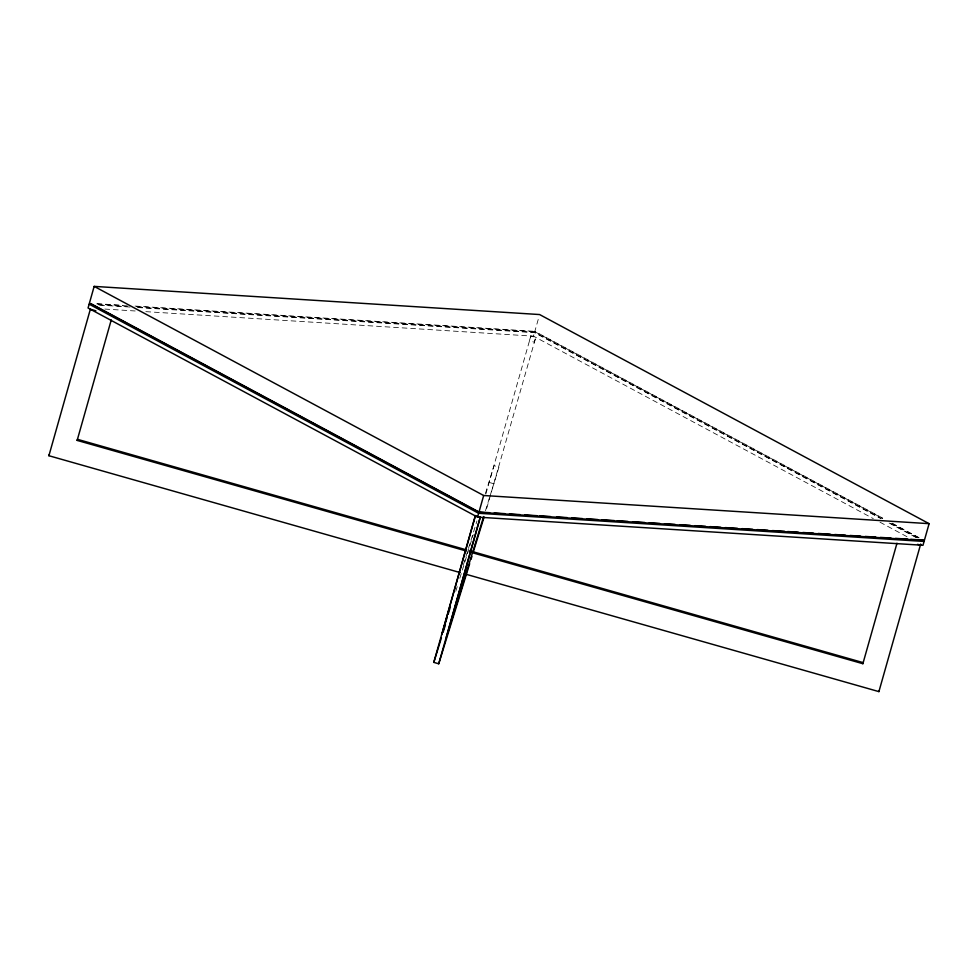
<?xml version="1.0" encoding="UTF-8"?>
<svg xmlns="http://www.w3.org/2000/svg" width="978" height="978" viewBox="0 0 978 978"><rect width="100%" height="100%" fill="white"/><g stroke="black" fill="none" stroke-linecap="round" stroke-linejoin="round"><path stroke-width="0.73" stroke-dasharray="4.89 3.67" d="M136.419 306.481L534.746 331.664L533.487 336.163L873.293 518.609M485.821 494.098L530.858 336.004L535.785 337.398L485.809 511.457M882.706 518.132L534.844 331.359L539.208 315.955M530.858 336.004L529.379 340.796L534.294 342.202L535.785 337.398M463.45 564.648L476.946 520.981M485.491 493.328L494.037 465.675L498.963 467.081L489.966 496.188M455.785 591.299L457.57 585.492M459.819 578.242L473.266 534.721M485.467 510.736L489.513 497.643M97.018 303.681L122.861 305.307M135.025 306.077L534.844 331.359M96.895 303.975L127.299 305.894M98.265 304.733L127.152 306.554M137.788 307.239L534.575 332.324L881.092 518.377M99.658 305.124L130.062 307.055M137.666 307.532L534.477 332.63L881.044 518.695M104.78 309.06L135.184 310.98M145.832 311.652L533.487 336.163M489.403 482.496L494.33 483.89M892.107 523.181L918.965 537.607M534.746 331.664L882.657 518.45M892.058 523.499L918.917 537.924M890.493 523.413L917.352 537.839M889.1 523.022L917.303 538.169M880.004 522.215L909.552 538.083"/><path stroke-width="1.47" d="M489.648 512.692L479.012 512.02L90.807 303.596L89.145 304.158L88.057 307.997L477.557 517.117L922.987 545.284L924.076 541.445L922.951 540.088L910.787 539.318M94.169 286.383L89.414 303.192L478.914 512.313L924.344 540.492L929.1 523.67L539.599 314.549L94.169 286.383L483.67 495.504L929.1 523.67M460.235 572.619L48.9 455.724L90.355 309.231L95.893 310.808M466.347 551.017L77.152 440.406L111.247 319.928M433.804 662.375L475.259 515.895L480.186 517.289L438.731 663.781L433.804 662.375L441.433 637.717M441.824 634.502L475.491 515.504M477.557 517.117L479.012 512.02M478.743 512.973L483.67 495.504M480.418 516.897L446.323 637.363L483.67 516.567M469.281 551.849L862.877 663.707L896.973 543.242M466.103 574.294L878.904 691.617L920.689 544.061L920.359 545.125L917.596 544.343M922.682 541.054L922.951 540.088M48.9 455.724L49.23 454.66M77.152 440.406L77.482 439.33L466.677 549.942M441.86 634.514L447.252 617.045M448.156 614.135L450.406 606.861M443.23 631.91L445.467 624.661M438.731 663.781L469.672 563.683M471.017 559.33L471.909 556.421M473.254 552.069L484.012 517.252M862.877 663.707L863.207 662.644L469.611 550.785M878.904 691.617L879.234 690.554M494.208 512.973L504.856 513.646M509.416 513.939L520.064 514.611M524.624 514.905L536.788 515.675M539.819 515.858L550.467 516.531M556.543 516.922L567.191 517.594M571.751 517.888L582.387 518.56M586.959 518.841L597.595 519.514M602.155 519.807L614.318 520.577M617.362 520.761L627.998 521.445M632.57 521.726L644.722 522.496M649.294 522.79L659.93 523.462M664.49 523.743L675.138 524.416M679.698 524.709L690.334 525.382M694.893 525.675L705.541 526.347M710.101 526.629L720.749 527.301M725.309 527.594L737.473 528.364M742.033 528.646L752.669 529.318M757.229 529.611L767.877 530.284M772.437 530.577L784.6 531.347M787.645 531.531L798.28 532.203M802.84 532.497L813.488 533.169M818.048 533.462L830.212 534.22M834.772 534.514L845.408 535.186M849.98 535.479L860.616 536.152M865.175 536.433L875.823 537.105M880.383 537.399L891.019 538.071M895.591 538.365L907.743 539.135M924.076 541.445L478.645 513.279L89.145 304.158"/></g></svg>
